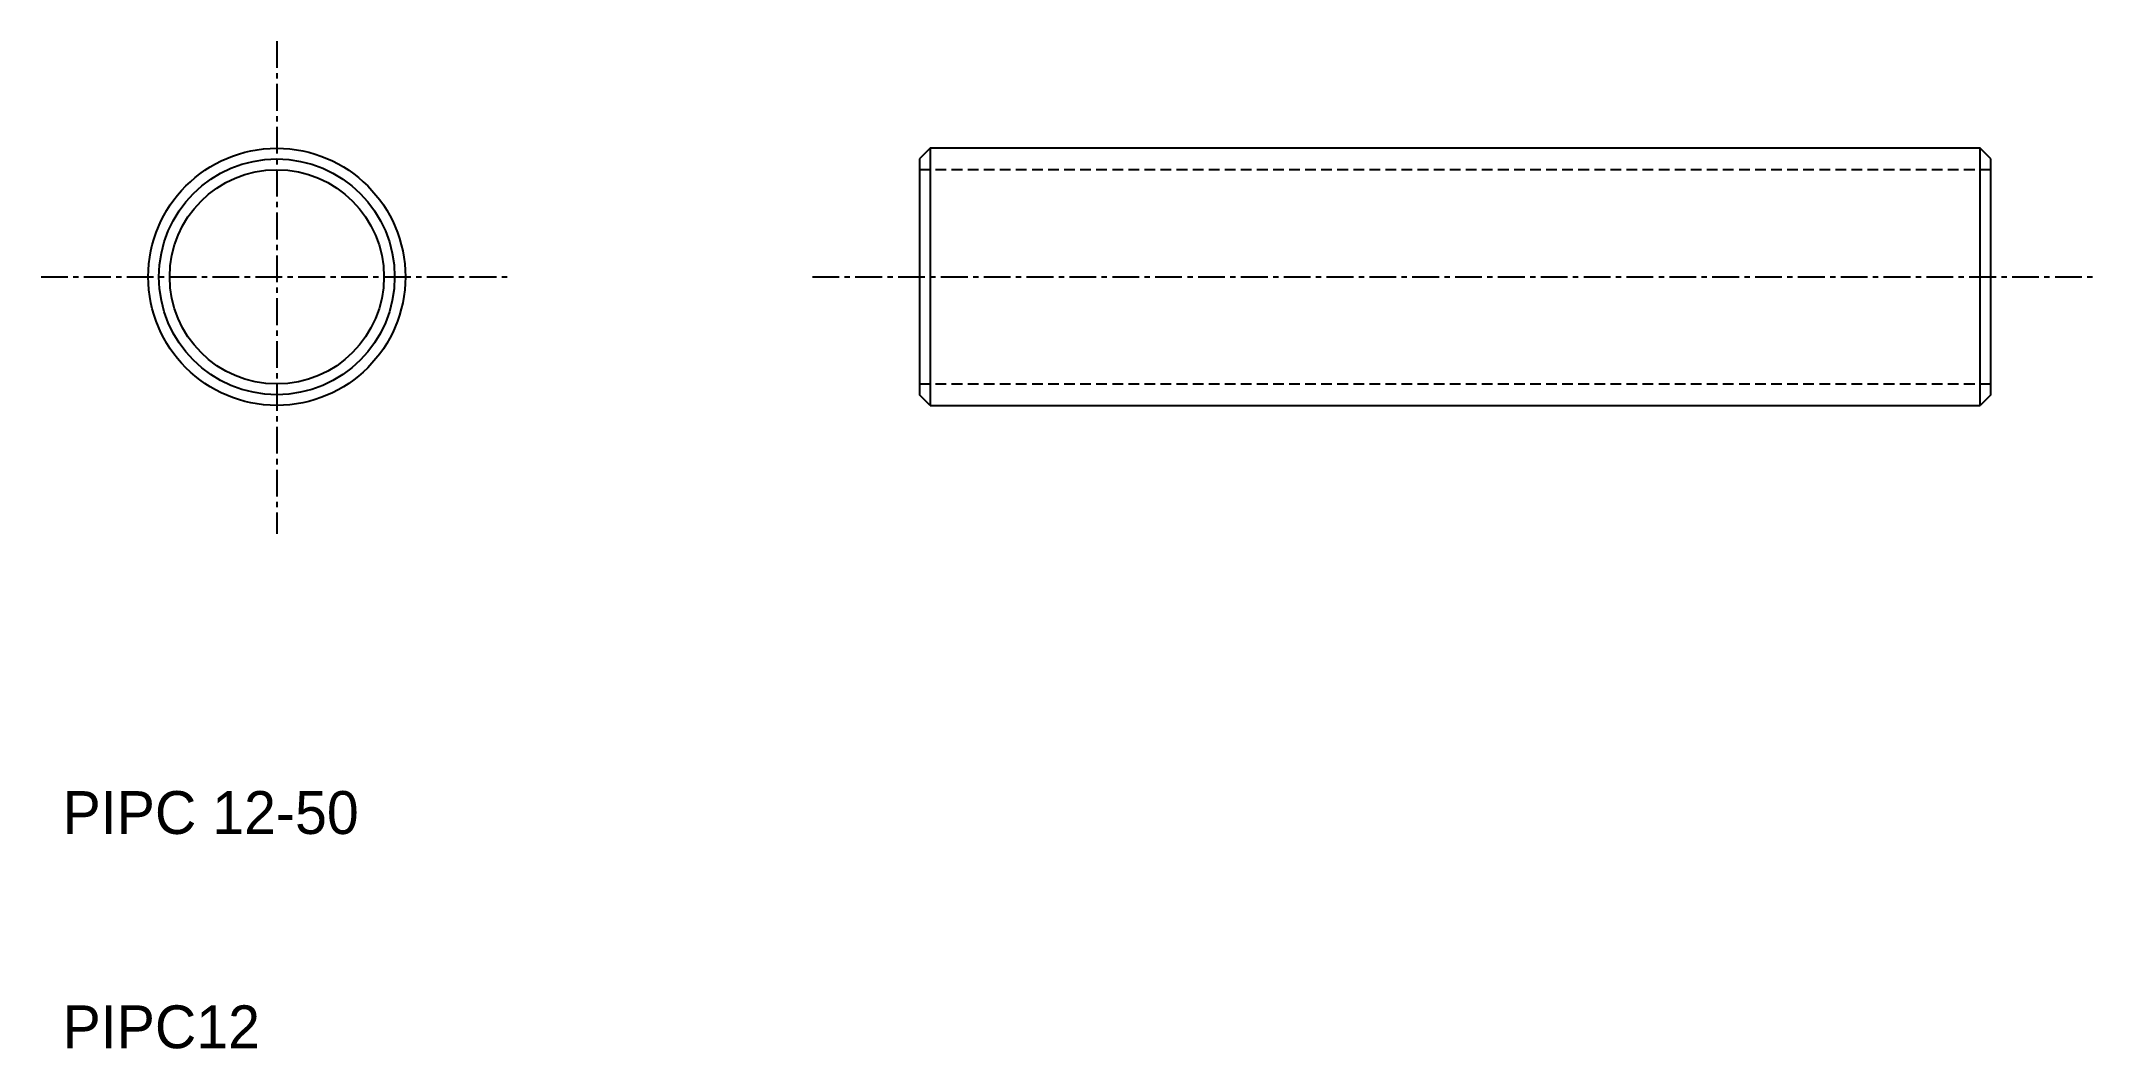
# Model space of a CAD drawing. Extents: x 9 to 105, y 10 to 57.
import ezdxf

# ---------------------------------------------------------------- set-up
doc = ezdxf.new("R2010")
doc.units = 0
doc.linetypes.add('CENTER', pattern=[2, 1.25, -0.25, 0.25, -0.25])
doc.linetypes.add('DASHED', pattern=[0.75, 0.5, -0.25])
doc.layers.get('0').update_dxf_attribs({"linetype": 'CONTINUOUS'})
doc.layers.add('CENTER', color=1, linetype='CENTER')

msp = doc.modelspace()

# ---------------------------------------------------------------- linework, layer by layer
at = {"color": 7, "linetype": 'CONTINUOUS'}
for p, q in [((50.5, 52), (50, 51.5)), ((99.5, 52), (50.5, 52)), ((50.5, 52), (50.5, 40)), ((99.5, 40), (99.5, 52)), ((100, 51.5), (99.5, 52)), ((50, 51.5), (50, 40.5)), ((100, 40.5), (100, 51.5)), ((50.5, 40), (50, 40.5)), ((100, 40.5), (99.5, 40)), ((50.5, 40), (99.5, 40))]:
    msp.add_line(p, q, dxfattribs=at)
at = {"color": 3, "linetype": 'DASHED'}
for p, q in [((100, 51), (50, 51)), ((50, 41), (100, 41))]:
    msp.add_line(p, q, dxfattribs=at)
at = {"color": 7, "linetype": 'CONTINUOUS'}
for radius in [6, 5.5, 5]:
    msp.add_circle((20, 46), radius, dxfattribs=at)
at = {"layer": 'CENTER', "color": 1, "linetype": 'CENTER'}
for p, q in [((20, 57), (20, 34)), ((9, 46), (31, 46)), ((45, 46), (105, 46))]:
    msp.add_line(p, q, dxfattribs=at)

# ---------------------------------------------------------------- texts
at = {"color": 7, "linetype": 'CONTINUOUS'}
for s, p in [('PIPC 12-50', (10, 20)), ('PIPC12', (10, 10))]:
    msp.add_text(s, height=2, dxfattribs=at).set_placement(p)

doc.saveas('drawing.dxf')
